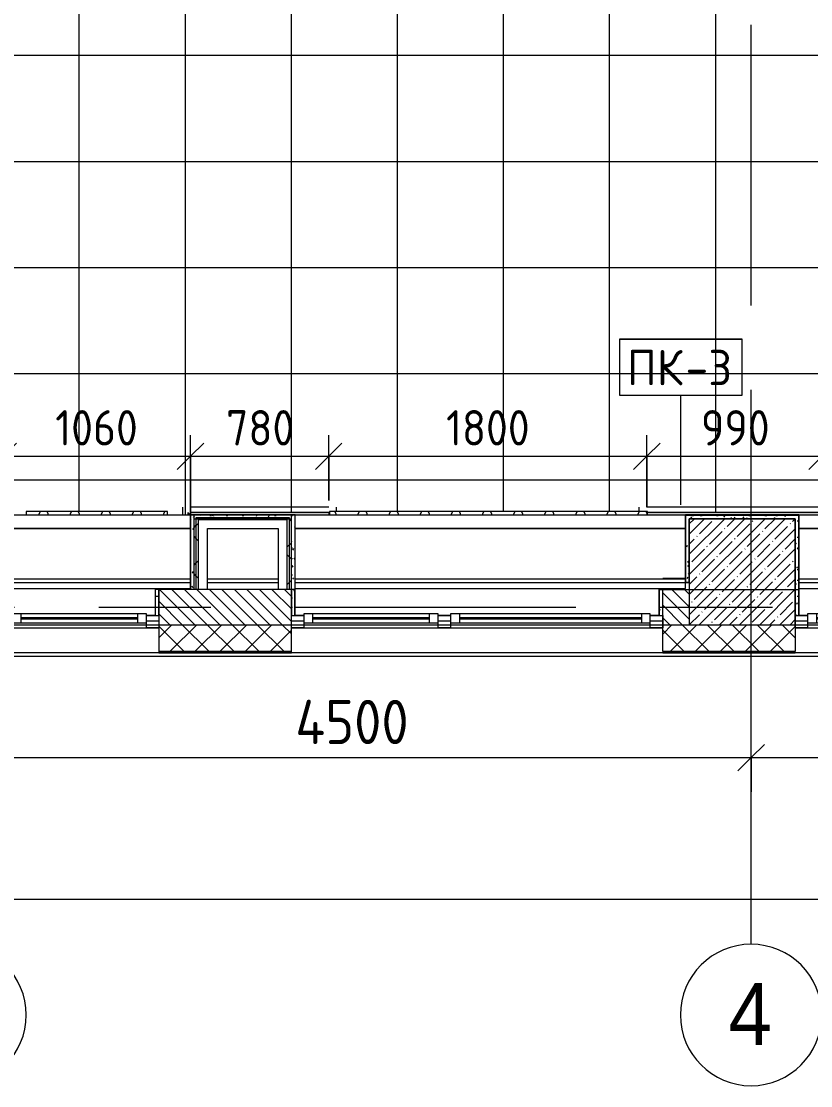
# Model space of a CAD drawing. Header units: millimetres. Extents: x -4005 to 195566, y -8553 to 29000.
# Drawn here: x 8382 to 12847, y -2706 to 3313 of the extents above; entities that cross this region are included whole.
import ezdxf

# ---------------------------------------------------------------- set-up
doc = ezdxf.new("R2010")
doc.units = ezdxf.units.MM
doc.linetypes.add('Осевая', pattern=[3175, 635, -476.25, 1587.5, -476.25])
for name, color, linetype, lineweight in [('A-ANNO-DIMS', 7, 'Continuous', 9), ('A-ANNO-DIMS-100', 7, 'Continuous', 9), ('A-FLOR-PATT', 7, 'Continuous', 9), ('A-GENM', 7, 'Continuous', 9), ('A-GENM-IDEN', 7, 'Continuous', 9), ('A-GLAZ', 7, 'Continuous', 9), ('A-GLAZ-1', 7, 'Continuous', 13), ('A-WALL', 7, 'Continuous', 9), ('I-WALL', 7, 'Continuous', 9), ('S-COLS', 7, 'Continuous', 9), ('Знаки', 7, 'Continuous', 9), ('Оси', 7, 'Continuous', 9), ('Оси-1', 7, 'Continuous', 20), ('Оси-2', 7, 'Осевая', 9)]:
    doc.layers.add(name, color=color, linetype=linetype, lineweight=lineweight)
for name, color, linetype, lineweight, true_color in [('A-FLOR-1', 7, 'Continuous', 9, 0x787878), ('A-GENM-1', 7, 'Continuous', 9, 0xff8040), ('A-GENM-2', 7, 'Continuous', 9, 0x004000), ('A-WALL-1', 9, 'Continuous', 9, 0x808080), ('A-WALL-FNSH-1', 9, 'Continuous', 9, 0x808080), ('I-WALL-2', 9, 'Continuous', 9, 0x808080), ('S-COLS-1', 9, 'Continuous', 9, 0x808080)]:
    doc.layers.add(name, color=color, linetype=linetype, lineweight=lineweight, true_color=true_color)
doc.styles.add('Arial', font='arial.ttf', dxfattribs={"width": 0.9, "height": 350})
doc.styles.add('GOST Common_1', font='GOST_Common.ttf', dxfattribs={"height": 200})
doc.styles.add('ISOCPEUR', font='isocpeur.ttf', dxfattribs={"width": 0.9, "height": 250})
doc.styles.add('ISOCPEUR_1', font='isocpeur.ttf', dxfattribs={"width": 0.9, "height": 200})
doc.dimstyles.new('ISO-2_0_0_9К_Средний_округл2', dxfattribs={"dimscale": 304.8, "dimtxt": 199.196235, "dimasz": 0.492126, "dimexe": 0.393701, "dimexo": 0, "dimgap": 0, "dimtad": 1, "dimdec": 0, "dimrnd": 10, "dimzin": 0, "dimdsep": 46, "dimtxsty": 'ISOCPEUR_1', "dimblk1": 'OBLIQUE', "dimblk2": 'OBLIQUE', "dimsah": 1, "dimcen": 0.09, "dimdle": 0.393701, "dimazin": 0, "dimtfac": 1, "dimtdec": 4, "dimtix": 1, "dimtmove": 0, "dimatfit": 3, "dimfxl": 1, "dimtvp": 1, "dimtolj": 1, "dimtzin": 0, "dimarcsym": 2})
doc.dimstyles.new('ISO-2_5_0_9К_БОЛЬШОЙ', dxfattribs={"dimscale": 304.8, "dimtxt": 248.995294, "dimasz": 0.492126, "dimexe": 0.393701, "dimexo": 0.984252, "dimgap": 0, "dimtad": 1, "dimdec": 0, "dimrnd": 10, "dimzin": 0, "dimdsep": 46, "dimtxsty": 'ISOCPEUR', "dimblk1": 'OBLIQUE', "dimblk2": 'OBLIQUE', "dimsah": 1, "dimcen": 0.09, "dimdle": 0.393701, "dimazin": 0, "dimtfac": 1, "dimtdec": 4, "dimtix": 1, "dimtmove": 0, "dimatfit": 3, "dimfxl": 1, "dimtvp": 1, "dimtolj": 1, "dimtzin": 0, "dimarcsym": 2})
pattern_1 = [(0, (0, 0), (121.92, 30.48), [10.058, -81.382, 10.058, -81.382, -487.68]), (0, (0, 0), (121.92, 30.48), [-182.88, 10.058, -172.822, 10.058, -81.382, -213.36]), (0, (0, 0), (121.92, 30.48), [-457.2, 10.058, -50.902, 10.058, -142.342]), (120, (45.72, 15.24), (-87.356454, 90.34582), [10.058, -81.382, 10.058, -81.382, -487.68]), (120, (45.72, 15.24), (-87.356454, 90.34582), [-182.88, 10.058, -172.822, 10.058, -81.382, -213.36]), (120, (45.72, 15.24), (-87.356454, 90.34582), [-457.2, 10.058, -50.902, 10.058, -142.342]), (240, (60.96, 76.2), (-34.563546, -120.82582), [10.058, -81.382, 10.058, -81.382, -487.68]), (240, (60.96, 76.2), (-34.563546, -120.82582), [-182.88, 10.058, -172.822, 10.058, -81.382, -213.36]), (240, (60.96, 76.2), (-34.563546, -120.82582), [-457.2, 10.058, -50.902, 10.058, -142.342])]
pattern_2 = [(45, (0, 0), (-106.066, 106.066), []), (135, (0, 0), (-106.066, -106.066), [])]

# ---------------------------------------------------------------- blocks, each defined once
blk = doc.blocks.new('120_Окно_СКБ_1Ст - 120_Окно_СКБ_1Ст 900х2500_h_-22445987-План отделки полов с раскладкой материалов 1 этажа в осях 1-12')
at = {"layer": 'A-GLAZ'}
for p, q in [((450, -57), (-450, -57)), ((-330, -107), (330, -107)), ((330, -117), (-330, -117)), ((-430, -127), (-380, -127)), ((380, -127), (430, -127))]:
    blk.add_line(p, q, dxfattribs=at)
at = {"layer": 'A-GLAZ-1'}
for p, q in [((-450, -127), (-450, -57)), ((-450, -57), (-380, -57)), ((-380, -57), (-380, -127)), ((380, -127), (380, -57)), ((380, -57), (450, -57)), ((450, -57), (450, -127)), ((380, -87), (-380, -87)), ((-380, -87), (-380, -137)), ((-330, -137), (-330, -87)), ((330, -137), (330, -87)), ((380, -137), (380, -87)), ((-380, -127), (-450, -127)), ((-380, -137), (380, -137)), ((450, -127), (380, -127))]:
    blk.add_line(p, q, dxfattribs=at)
blk = doc.blocks.new('120_Окно_СКБ_2Ст - 120_Окно_СКБ_2Ст 2100х2500 _мал створка справа_-22445857-План отделки полов с раскладкой материалов 1 этажа в осях 1-12')
at = {"layer": 'A-GLAZ'}
for p, q in [((1050, -57), (-1050, -57)), ((-930, -107), (100, -107)), ((100, -117), (-930, -117)), ((270, -107), (930, -107)), ((930, -117), (270, -117)), ((-1030, -127), (-980, -127)), ((150, -127), (220, -127)), ((980, -127), (1030, -127))]:
    blk.add_line(p, q, dxfattribs=at)
at = {"layer": 'A-GLAZ-1'}
for p, q in [((-1050, -127), (-1050, -57)), ((-1050, -57), (-980, -57)), ((-980, -57), (-980, -127)), ((150, -127), (150, -57)), ((150, -57), (220, -57)), ((220, -57), (220, -127)), ((980, -127), (980, -57)), ((980, -57), (1050, -57)), ((1050, -57), (1050, -127)), ((150, -87), (-980, -87)), ((-980, -87), (-980, -137)), ((-930, -137), (-930, -87)), ((100, -137), (100, -87)), ((150, -137), (150, -87)), ((980, -87), (220, -87)), ((220, -87), (220, -137)), ((270, -137), (270, -87)), ((930, -137), (930, -87)), ((980, -137), (980, -87)), ((-980, -127), (-1050, -127)), ((-980, -137), (150, -137)), ((220, -127), (150, -127)), ((220, -137), (980, -137)), ((1050, -127), (980, -127))]:
    blk.add_line(p, q, dxfattribs=at)
blk = doc.blocks.new('120_Окно_СКБ_2Ст - 120_Окно_СКБ_2Ст 2100х2500 _мал створка справа_-V9-План отделки полов с раскладкой материалов 1 этажа в осях 1-12')
at = {"layer": 'A-GLAZ'}
for p, q in [((1050, -57), (-1050, -57)), ((-930, -107), (100, -107)), ((100, -117), (-930, -117)), ((270, -107), (930, -107)), ((930, -117), (270, -117)), ((-1030, -127), (-980, -127)), ((150, -127), (220, -127)), ((980, -127), (1030, -127))]:
    blk.add_line(p, q, dxfattribs=at)
at = {"layer": 'A-GLAZ-1'}
for p, q in [((-1050, -127), (-1050, -57)), ((-1050, -57), (-980, -57)), ((-980, -57), (-980, -127)), ((150, -127), (150, -57)), ((150, -57), (220, -57)), ((220, -57), (220, -127)), ((980, -127), (980, -57)), ((980, -57), (1050, -57)), ((1050, -57), (1050, -127)), ((150, -87), (-980, -87)), ((-980, -87), (-980, -137)), ((-930, -137), (-930, -87)), ((100, -137), (100, -87)), ((150, -137), (150, -87)), ((980, -87), (220, -87)), ((220, -87), (220, -137)), ((270, -137), (270, -87)), ((930, -137), (930, -87)), ((980, -137), (980, -87)), ((-980, -127), (-1050, -127)), ((-980, -137), (150, -137)), ((220, -127), (150, -127)), ((220, -137), (980, -137)), ((1050, -127), (980, -127))]:
    blk.add_line(p, q, dxfattribs=at)
blk = doc.blocks.new('Плинтус - Плинтус керамогранит бежевый-32866314-План отделки полов с раскладкой материалов 1 этажа в осях 1-12')
at = {"layer": 'A-GENM-1'}
blk.add_hatch(color=256, dxfattribs=at).paths.add_polyline_path([(752.4, 0), (0, 0), (0, -15), (987.4, -15), (987.4, 0), (772.4, 0)])
for p, q in [((0, -15), (0, 0)), ((0, -15), (987.4, -15)), ((0, -45), (992.4, -45))]:
    blk.add_line(p, q, dxfattribs=at)
blk = doc.blocks.new('Плинтус - Плинтус темный _ст_школа_-32862067-План отделки полов с раскладкой материалов 1 этажа в осях 1-12')
at = {"layer": 'A-GENM-2'}
blk.add_line((-45, -45), (-20, -45), dxfattribs=at)
blk = doc.blocks.new('Плинтус - Плинтус 3-V88-План отделки полов с раскладкой материалов 1 этажа в осях 1-12')
at = {"layer": 'A-GENM'}
blk.add_hatch(color=256, dxfattribs=at).paths.add_polyline_path([(0, -15), (0, 0), (-15, -15), (-0.6, -15)])
for p, q in [((-45, -45), (0, -45)), ((0, 0), (-15, -15)), ((-15, -15), (0, -15))]:
    blk.add_line(p, q, dxfattribs=at)
blk = doc.blocks.new('Плинтус - Плинтус 3-30721007-План отделки полов с раскладкой материалов 1 этажа в осях 1-12')
at = {"layer": 'A-GENM'}
blk.add_hatch(color=256, dxfattribs=at).paths.add_polyline_path([(74, -4), (78, -4), (74, 0)])
for p, q in [((78, -4), (74, 0)), ((94, -45), (119, -45))]:
    blk.add_line(p, q, dxfattribs=at)
blk = doc.blocks.new('Съемный металлический экран с перфорацией - E2-31419932-План отделки полов с раскладкой материалов 1 этажа в осях 1-12')
at = {"layer": 'Знаки'}
h = blk.add_hatch(dxfattribs=at)
h.set_pattern_fill('FP_132', color=256, style=0, pattern_type=2)
h.set_pattern_definition([(0, (-8391.15, -520), (0, 50.8), [13.612, -74.376]), (60, (-8365.75, -513.194), (-43.9941, 25.4), [13.612, -74.376]), (120, (-8358.943, -487.794), (-43.9941, -25.4), [13.612, -74.376]), (30, (-8377.54, -520), (9e-05, 101.59984), [13.612, -87.988]), (30, (-8402.94, -476.01), (9e-05, 101.59984), [13.612, -87.988]), (150, (-8391.15, -520), (-87.9881, -50.79984), [13.612, -87.988]), (150, (-8365.75, -476.01), (-87.9881, -50.79984), [13.612, -87.988]), (90, (-8358.94, -501.41), (-87.988, 50.8), [13.612, -87.988]), (90, (-8409.74, -501.41), (-87.988, 50.8), [13.612, -87.988])])
h.paths.add_polyline_path([(0, 0), (800, 0), (800, 20), (0, 20)])
for p, q in [((800, 20), (0, 20)), ((0, 20), (0, 0)), ((800, 0), (800, 20))]:
    blk.add_line(p, q, dxfattribs=at)
blk = doc.blocks.new('Съемный металлический экран с перфорацией - E1-V92-План отделки полов с раскладкой материалов 1 этажа в осях 1-12')
at = {"layer": 'Знаки'}
h = blk.add_hatch(dxfattribs=at)
h.set_pattern_fill('FP_133', color=256, style=0, pattern_type=2)
h.set_pattern_definition([(0, (-10106.406, -520), (0, 50.8), [13.612, -74.376]), (60, (-10081.006, -513.194), (-43.9941, 25.4), [13.612, -74.376]), (120, (-10074.2, -487.794), (-43.9941, -25.4), [13.612, -74.376]), (30, (-10092.79, -520), (9e-05, 101.59984), [13.612, -87.988]), (30, (-10118.19, -476.01), (9e-05, 101.59984), [13.612, -87.988]), (150, (-10106.41, -520), (-87.9881, -50.79984), [13.612, -87.988]), (150, (-10081.01, -476.01), (-87.9881, -50.79984), [13.612, -87.988]), (90, (-10074.2, -501.41), (-87.988, 50.8), [13.612, -87.988]), (90, (-10125, -501.41), (-87.988, 50.8), [13.612, -87.988])])
h.paths.add_polyline_path([(0, 0), (1800, 0), (1800, 20), (0, 20)])
for p, q in [((1800, 20), (0, 20)), ((0, 20), (0, 0)), ((1800, 0), (1800, 20))]:
    blk.add_line(p, q, dxfattribs=at)
blk = doc.blocks.new('Плинтус - Плинтус керамогранит бежевый-32866316-План отделки полов с раскладкой материалов 1 этажа в осях 1-12')
at = {"layer": 'A-GENM-1'}
blk.add_hatch(color=256, dxfattribs=at).paths.add_polyline_path([(211, 0), (0, 0), (0, -15), (782.3, -15), (781.3, 0), (223.5, 0)])
for p, q in [((0, -15), (0, 0)), ((0, -15), (782.3, -15)), ((0, -45), (782.3, -45)), ((782.3, 0), (782.3, -15))]:
    blk.add_line(p, q, dxfattribs=at)
blk = doc.blocks.new('Зашивка приборов отопления18 - Зашивка приборов отопления-33281779-План отделки полов с раскладкой материалов 1 этажа в осях 1-12')
at = {"layer": 'A-WALL'}
for p, q in [((12140, 520), (9931, 520)), ((12140, 445), (9930, 445)), ((9930, 445), (12140, 445)), ((12140, 105), (12140, 140.6)), ((9930, 105), (12140, 105))]:
    blk.add_line(p, q, dxfattribs=at)
blk = doc.blocks.new('Зашивка приборов отопления16 - Зашивка приборов отопления-33282046-План отделки полов с раскладкой материалов 1 этажа в осях 1-12')
at = {"layer": 'A-WALL'}
for p, q in [((10970, 520), (9910, 520)), ((10970, 445), (9910, 445)), ((9910, 445), (10970, 445)), ((9910, 150), (9910, 105)), ((9910, 105), (10970.2, 105))]:
    blk.add_line(p, q, dxfattribs=at)
blk = doc.blocks.new('Зашивка приборов отопления19 - Зашивка приборов отопления-33282289-План отделки полов с раскладкой материалов 1 этажа в осях 1-12')
at = {"layer": 'A-WALL'}
for p, q in [((12120, 520), (10060, 520)), ((10060, 445), (12120, 445)), ((12120, 445), (10060.9, 445)), ((10060.9, 445), (10060.9, 105)), ((10060.9, 105), (12120, 105))]:
    blk.add_line(p, q, dxfattribs=at)
blk = doc.blocks.new('Ось сетки - D8-29747960-План отделки полов с раскладкой материалов 1 этажа в осях 1-12')
at = {"layer": 'Оси-1'}
for start, end in [(360, 180), (180, 360)]:
    blk.add_arc((0, 0), 4, start, end, dxfattribs=at)
blk = doc.blocks.new('DIMBLOCK3-План отделки полов с раскладкой материалов 1 этажа в осях 1-12')
at = {"layer": 'A-ANNO-DIMS-100'}
for p, q in [((8010, -1045.1), (8010, -731.2)), ((12510, -1045.1), (12510, -731.2)), ((8010, -851.2), (12510, -851.2)), ((8010, -851.2), (8010, -1045.1)), ((12510, -851.2), (12510, -1045.1))]:
    blk.add_line(p, q, dxfattribs=at)
at = {"layer": 'A-ANNO-DIMS-100', "lineweight": 20}
for p, q in [((8010, -851.2), (8085, -776.2)), ((12510, -851.2), (12585, -776.2)), ((8010, -851.2), (7935, -926.2)), ((12510, -851.2), (12435, -926.2))]:
    blk.add_line(p, q, dxfattribs=at)
at = {"layer": 'A-ANNO-DIMS-100', "color": 0, "insert": (9932, -524.5), "char_height": 250, "width": 787.208, "attachment_point": 1, "line_spacing_factor": 1.149209, "style": 'ISOCPEUR'}
blk.add_mtext('4500', dxfattribs=at)
blk = doc.blocks.new('_Oblique')
at = {"color": 0, "linetype": 'ByBlock', "lineweight": -2}
blk.add_line((-0.5, -0.5), (0.5, 0.5), dxfattribs=at)
blk = doc.blocks.new('DIMBLOCK4-План отделки полов с раскладкой материалов 1 этажа в осях 1-12')
at = {"layer": 'A-ANNO-DIMS-100'}
for p, q in [((12510, -1045.1), (12510, -731.2)), ((14010, -1045.1), (14010, -731.2)), ((12510, -851.2), (14010, -851.2)), ((12510, -851.2), (12510, -1045.1)), ((14010, -851.2), (14010, -1045.1))]:
    blk.add_line(p, q, dxfattribs=at)
at = {"layer": 'A-ANNO-DIMS-100', "lineweight": 20}
for p, q in [((12510, -851.2), (12585, -776.2)), ((14010, -851.2), (14085, -776.2)), ((12510, -851.2), (12435, -926.2)), ((14010, -851.2), (13935, -926.2))]:
    blk.add_line(p, q, dxfattribs=at)
at = {"layer": 'A-ANNO-DIMS-100', "color": 0, "insert": (12965.5, -524.5), "char_height": 250, "width": 706.764, "attachment_point": 1, "line_spacing_factor": 1.149209, "style": 'ISOCPEUR'}
blk.add_mtext('1500', dxfattribs=at)
blk = doc.blocks.new('DIMBLOCK26-План отделки полов с раскладкой материалов 1 этажа в осях 1-12')
at = {"layer": 'A-ANNO-DIMS-100'}
for p, q in [((110, -1845.1), (110, -1531.2)), ((38310, -1845.1), (38310, -1531.2)), ((-10, -1651.2), (38430, -1651.2)), ((110, -1651.2), (110, -1845.1)), ((38310, -1651.2), (38310, -1845.1))]:
    blk.add_line(p, q, dxfattribs=at)
at = {"layer": 'A-ANNO-DIMS-100', "lineweight": 20}
for p, q in [((110, -1651.2), (185, -1576.2)), ((38310, -1651.2), (38385, -1576.2)), ((110, -1651.2), (35, -1726.2)), ((38310, -1651.2), (38235, -1726.2))]:
    blk.add_line(p, q, dxfattribs=at)
at = {"layer": 'A-ANNO-DIMS-100', "color": 0, "insert": (18815, -1324.5), "char_height": 250, "width": 948.097, "attachment_point": 1, "line_spacing_factor": 1.149209, "style": 'ISOCPEUR'}
blk.add_mtext('38200', dxfattribs=at)
blk = doc.blocks.new('Mark Reiling - Mark Reiling-26174330-План отделки полов с раскладкой материалов 1 этажа в осях 1-12')
at = {"layer": 'A-GENM-IDEN'}
for p, q in [((-3.47, 1.49), (-3.47, -1.663)), ((-3.47, 1.49), (3.47, 1.49)), ((3.47, 1.49), (-3.47, 1.49)), ((-3.47, 1.49), (-3.47, -1.663)), ((3.47, -1.663), (3.47, 1.49)), ((3.47, -1.663), (3.47, 1.49)), ((-3.47, -1.663), (3.47, -1.663)), ((-3.47, -1.663), (3.47, -1.663))]:
    blk.add_line(p, q, dxfattribs=at)
blk = doc.blocks.new('DIMBLOCK48-План отделки полов с раскладкой материалов 1 этажа в осях 1-12')
at = {"layer": 'A-ANNO-DIMS-100'}
for p, q in [((12912.4, 445), (12912.4, 972.6)), ((14715.8, 616.3), (14715.8, 972.6)), ((12792.4, 852.6), (14715.8, 852.6)), ((12912.4, 852.6), (12912.4, 445)), ((14715.8, 852.6), (14715.8, 616.3))]:
    blk.add_line(p, q, dxfattribs=at)
at = {"layer": 'A-ANNO-DIMS-100', "lineweight": 20}
for p, q in [((12912.4, 852.6), (12987.4, 927.6)), ((14715.8, 852.6), (14790.8, 927.6)), ((12912.4, 852.6), (12837.4, 777.6)), ((14715.8, 852.6), (14640.8, 777.6))]:
    blk.add_line(p, q, dxfattribs=at)
at = {"layer": 'A-ANNO-DIMS-100', "color": 0, "insert": (13578.5, 1113.9), "char_height": 200, "width": 565.411, "attachment_point": 1, "line_spacing_factor": 1.149209, "style": 'ISOCPEUR_1'}
blk.add_mtext('1800', dxfattribs=at)
blk = doc.blocks.new('DIMBLOCK53-План отделки полов с раскладкой материалов 1 этажа в осях 1-12')
at = {"layer": 'A-ANNO-DIMS-100'}
for p, q in [((8279.7, 520), (8279.7, 972.6)), ((9339.7, 520), (9339.7, 972.6)), ((8279.7, 852.6), (9339.7, 852.6)), ((8279.7, 852.6), (8279.7, 520)), ((9339.7, 852.6), (9339.7, 520))]:
    blk.add_line(p, q, dxfattribs=at)
at = {"layer": 'A-ANNO-DIMS-100', "lineweight": 20}
for p, q in [((8279.7, 852.6), (8354.7, 927.6)), ((9339.7, 852.6), (9414.7, 927.6)), ((8279.7, 852.6), (8204.7, 777.6)), ((9339.7, 852.6), (9264.7, 777.6))]:
    blk.add_line(p, q, dxfattribs=at)
at = {"layer": 'A-ANNO-DIMS-100', "color": 0, "insert": (8574.2, 1113.9), "char_height": 200, "width": 565.411, "attachment_point": 1, "line_spacing_factor": 1.149209, "style": 'ISOCPEUR_1'}
blk.add_mtext('1060', dxfattribs=at)
blk = doc.blocks.new('DIMBLOCK54-План отделки полов с раскладкой материалов 1 этажа в осях 1-12')
at = {"layer": 'A-ANNO-DIMS-100'}
for p, q in [((9339.7, 520), (9339.7, 972.6)), ((10121, 602), (10121, 972.6)), ((9339.7, 852.6), (10121, 852.6)), ((9339.7, 852.6), (9339.7, 520)), ((10121, 852.6), (10121, 602))]:
    blk.add_line(p, q, dxfattribs=at)
at = {"layer": 'A-ANNO-DIMS-100', "lineweight": 20}
for p, q in [((9339.7, 852.6), (9414.7, 927.6)), ((10121, 852.6), (10196, 927.6)), ((9339.7, 852.6), (9264.7, 777.6)), ((10121, 852.6), (10046, 777.6))]:
    blk.add_line(p, q, dxfattribs=at)
at = {"layer": 'A-ANNO-DIMS-100', "color": 0, "insert": (9540.8, 1113.9), "char_height": 200, "width": 455.087, "attachment_point": 1, "line_spacing_factor": 1.149209, "style": 'ISOCPEUR_1'}
blk.add_mtext('780', dxfattribs=at)
blk = doc.blocks.new('DIMBLOCK55-План отделки полов с раскладкой материалов 1 этажа в осях 1-12')
at = {"layer": 'A-ANNO-DIMS-100'}
for p, q in [((10121, 602), (10121, 972.6)), ((11920, 565), (11920, 972.6)), ((10121, 852.6), (11920, 852.6)), ((10121, 852.6), (10121, 602)), ((11920, 852.6), (11920, 565))]:
    blk.add_line(p, q, dxfattribs=at)
at = {"layer": 'A-ANNO-DIMS-100', "lineweight": 20}
for p, q in [((10121, 852.6), (10196, 927.6)), ((11920, 852.6), (11995, 927.6)), ((10121, 852.6), (10046, 777.6)), ((11920, 852.6), (11845, 777.6))]:
    blk.add_line(p, q, dxfattribs=at)
at = {"layer": 'A-ANNO-DIMS-100', "color": 0, "insert": (10784.9, 1113.9), "char_height": 200, "width": 565.411, "attachment_point": 1, "line_spacing_factor": 1.149209, "style": 'ISOCPEUR_1'}
blk.add_mtext('1800', dxfattribs=at)
blk = doc.blocks.new('DIMBLOCK56-План отделки полов с раскладкой материалов 1 этажа в осях 1-12')
at = {"layer": 'A-ANNO-DIMS-100'}
for p, q in [((11920, 565), (11920, 972.6)), ((12912.4, 808.5), (12912.4, 972.6)), ((11920, 852.6), (13032.4, 852.6)), ((11920, 852.6), (11920, 565)), ((12912.4, 852.6), (12912.4, 808.5))]:
    blk.add_line(p, q, dxfattribs=at)
at = {"layer": 'A-ANNO-DIMS-100', "lineweight": 20}
for p, q in [((11920, 852.6), (11995, 927.6)), ((12912.4, 852.6), (12987.4, 927.6)), ((11920, 852.6), (11845, 777.6)), ((12912.4, 852.6), (12837.4, 777.6))]:
    blk.add_line(p, q, dxfattribs=at)
at = {"layer": 'A-ANNO-DIMS-100', "color": 0, "insert": (12226.6, 1113.9), "char_height": 200, "width": 455.087, "attachment_point": 1, "line_spacing_factor": 1.149209, "style": 'ISOCPEUR_1'}
blk.add_mtext('990', dxfattribs=at)

msp = doc.modelspace()

# ---------------------------------------------------------------- hatches: boundary and pattern name
at = {"layer": 'A-FLOR-PATT'}
h = msp.add_hatch(dxfattribs=at)
h.set_pattern_fill('FP_115', color=256, style=0, pattern_type=2)
h.set_pattern_definition([(180, (6909.74, 3720), (7e-14, -600), []), (270, (6909.74, 3720), (600, 4e-14), [])])
h.paths.add_polyline_path([(15535, 140), (15535, 160.3), (14935, 160.3), (14935, 140), (15528, 140)])
h.paths.add_polyline_path([(9772.3, 140), (9835, 140), (9835, 159.9), (9434.7, 159.9), (9434.7, 140)])
h.paths.add_polyline_path([(16510, 520), (17426.8, 520), (17435, 528.2), (17435, 540), (19235, 540), (19235, 535), (20475, 535), (20475, 4355), (14310, 4355), (14310, 4370), (14295, 4370), (14295, 7693), (14310, 7693), (14310, 7700), (14265, 7700), (14265, 7693), (14215, 7693), (14215, 7843), (14225, 7843), (14225, 7863), (14175, 7863), (14175, 7903), (14225, 7903), (14225, 7900), (14310, 7900), (14310, 7920), (13957.1, 7920), (13956.8, 7917.8), (13785, 7917.8), (13784.8, 7920), (12780, 7920), (12780, 7900), (12865, 7900), (12865, 7903), (12915, 7903), (12915, 7863), (12865, 7863), (12865, 7843), (12875, 7843), (12875, 7693), (12825, 7693), (12825, 7700), (12780, 7700), (12780, 7693), (12795, 7693), (12795, 7050), (12780, 7050), (12780, 7035), (11460, 7035), (11460, 7050), (11445, 7050.4), (11445, 7665), (8775, 7665), (8775, 7120), (8760, 7120), (8758.9, 7105), (7640, 7105), (7640, 7120), (7625, 7120), (7625, 7693), (6005, 7693), (6005, 7920), (5488.2, 7920), (5487.5, 7910.8), (5422.5, 7910.8), (5421.8, 7920), (4610.2, 7920), (4610.2, 7913), (4520, 7913), (4520, 7920), (4505, 7920), (4505, 7900), (4555, 7900), (4555, 7883), (4545, 7883), (4545, 7843), (4555, 7843), (4555, 7693), (3765, 7693), (3765, 535), (4231, 535), (4231, 520), (4234, 523), (4234, 540), (6034, 540), (6034, 535), (8280.2, 535), (8280.2, 520), (8295.2, 535), (8295.2, 520), (8409.7, 520), (8409.7, 540), (9209.7, 540), (9209.7, 520), (9323.7, 520.6), (9323.7, 535), (9338.7, 520), (9339.7, 535), (10121, 535), (10121, 520), (10125, 524), (10125, 540), (11925, 540), (11925, 535), (12912.4, 535), (12912.4, 520), (12927.4, 535), (12927.4, 540), (14715.8, 540), (14715.8, 586.3), (14730.8, 571.3), (14730.8, 520), (15631, 521), (15645, 535), (15645, 520), (15658.8, 520), (15658.8, 540), (16458.8, 540), (16458.8, 520), (16473.8, 520), (16473.8, 534.9), (16490, 520)])
h.paths.add_polyline_path([(17272.4, 521), (16488.7, 521.3), (16488.7, 536), (17426.8, 535), (17426.8, 521), (17279.1, 521)])
h.paths.add_polyline_path([(14935, 571), (14731, 571), (14731, 586), (15631, 586), (15630, 571), (15189.5, 571)])
h.paths.add_polyline_path([(14255, 7843), (14265, 7843), (14265, 7883), (14255, 7883)])
h.paths.add_polyline_path([(12825, 7843), (12835, 7843), (12834.7, 7883), (12825, 7883), (12825, 7878.8)])
at = {"layer": 'A-WALL'}
h = msp.add_hatch(dxfattribs=at)
h.set_pattern_fill('FP_33', color=256, style=0, pattern_type=2)
h.set_pattern_definition([(135, (0, 0), (-35.35534, -35.35534), [])])
h.paths.add_polyline_path([(19360, -100), (20710, -100), (20710, 100), (19360, 100), (19360, -80)])
h.paths.add_polyline_path([(6830, -100), (7660, -100), (7660, 100), (6830, 100), (6830, -80)])
h.paths.add_polyline_path([(9359.7, -100), (9910, -100), (9910, 100), (9159.7, 100), (9159.7, -100), (9339.7, -100)])
h.paths.add_polyline_path([(28309.7, -100), (28309.7, 100), (27310, 100), (27310, -100), (28055.3, -100)])
h.paths.add_polyline_path([(26410, -100), (26410, 100), (26160, 100), (26160, -100), (26362.4, -100)])
h.paths.add_polyline_path([(12160, -100), (12160, 100), (12010, 100), (12010, -100), (12140, -100)])
h.paths.add_polyline_path([(14860, -100), (15610, -100), (15610, 100), (14860, 100), (14860, -80)])
h.paths.add_polyline_path([(25435, -100), (25560, -100), (25560, 100), (25435, 100), (25435, -80)])
h.paths.add_polyline_path([(16510, -100), (16660, -100), (16660, 100), (16510, 100), (16510, -80)])
h.paths.add_polyline_path([(22635, -100), (22635, 100), (22510, 100), (22510, -100)])
h.paths.add_polyline_path([(21610, -100), (21910, -100), (21910, 100), (21610, 100), (21610, -80)])
h = msp.add_hatch(dxfattribs=at)
h.set_pattern_fill('FP_8', color=256, style=0, pattern_type=2)
h.set_pattern_definition([(45, (0, 0), (-70.71068, 70.71068), []), (135, (0, 0), (-70.71068, -70.71068), [])])
h.paths.add_polyline_path([(38212.5, -250), (38889.7, -250), (38889.7, -100), (37990, -100), (37990, -250)])
h.paths.add_polyline_path([(28309.7, -250), (28309.7, -100), (27310, -100), (27310, -250), (28055.3, -250)])
h.paths.add_polyline_path([(29209.7, -250), (30210, -250), (30210, -100), (29209.7, -100), (29209.7, -207.1)])
h.paths.add_polyline_path([(33010, -250), (33870, -250), (33870, -100), (33010, -100), (33010, -197.6)])
h.paths.add_polyline_path([(35970, -250), (37090, -250), (37090, -100), (35970, -100), (35970, -190.3)])
h.paths.add_polyline_path([(7660, -250), (8259.7, -250), (8259.7, -100), (6830, -100), (6830, -250)])
h.paths.add_polyline_path([(26023.8, -250), (26410, -250), (26410, -100), (25435, -100), (25435, -250)])
h.paths.add_polyline_path([(12010, -250), (12760, -250), (12760, -100), (12010, -100), (12010, -249.9)])
h.paths.add_polyline_path([(22635, -250), (22635, -100), (21610, -100), (21610, -250), (21961, -250)])
h.paths.add_polyline_path([(15610, -250), (15610, -100), (14860, -100), (14860, -250), (15189.5, -250)])
h.paths.add_polyline_path([(16510, -250), (17260, -250), (17260, -100), (16510, -100), (16510, -238.7)])
h.paths.add_polyline_path([(19360, -250), (20710, -250), (20710, -100), (19360, -100), (19360, -231.6)])
h.paths.add_polyline_path([(-260, -250), (3730, -250), (3730, -100), (-260, -100), (-260, -210)])
h.paths.add_polyline_path([(9910, -250), (9910, -100), (9159.7, -100), (9159.7, -250), (9772.3, -250)])
at = {"layer": 'I-WALL'}
h = msp.add_hatch(dxfattribs=at)
h.set_pattern_fill('FP_129', color=256, style=0, pattern_type=2)
h.set_pattern_definition(pattern_2)
h.paths.add_polyline_path([(9372.2, 100), (9372.2, 500), (9359.7, 500), (9359.7, 100)])
h = msp.add_hatch(dxfattribs=at)
h.set_pattern_fill('FP_129', color=256, style=0, pattern_type=2)
h.set_pattern_definition(pattern_2)
h.paths.add_polyline_path([(9372.2, 495), (9885, 495), (9885, 500), (9372.2, 500)])
h = msp.add_hatch(dxfattribs=at)
h.set_pattern_fill('FP_129', color=256, style=0, pattern_type=2)
h.set_pattern_definition(pattern_2)
h.paths.add_polyline_path([(9372.2, 100), (9384.7, 101), (9384.7, 495), (9372.2, 494.7), (9372.2, 101)])
h = msp.add_hatch(dxfattribs=at)
h.set_pattern_fill('FP_129', color=256, style=0, pattern_type=2)
h.set_pattern_definition(pattern_2)
h.paths.add_polyline_path([(9897.5, 100), (9897.5, 500), (9885, 500), (9885, 100)])
h = msp.add_hatch(dxfattribs=at)
h.set_pattern_fill('FP_129', color=256, style=0, pattern_type=2)
h.set_pattern_definition(pattern_2)
h.paths.add_polyline_path([(9910, 100), (9910, 500), (9897.5, 500), (9897.5, 100)])
at = {"layer": 'I-WALL-2'}
h = msp.add_hatch(dxfattribs=at)
h.set_pattern_fill('FP_116', color=256, style=0, pattern_type=2)
h.set_pattern_definition(pattern_1)
h.paths.add_polyline_path([(9384.7, 500), (9931, 500), (9930, 520), (9339.7, 520), (9339.7, 500), (9359.7, 500)])
h = msp.add_hatch(dxfattribs=at)
h.set_pattern_fill('FP_116', color=256, style=0, pattern_type=2)
h.set_pattern_definition(pattern_1)
h.paths.add_polyline_path([(9339.7, 100), (9359.7, 100), (9359.7, 500), (9339.7, 500), (9339.7, 101)])
h = msp.add_hatch(dxfattribs=at)
h.set_pattern_fill('FP_116', color=256, style=0, pattern_type=2)
h.set_pattern_definition(pattern_1)
h.paths.add_polyline_path([(9930, 100), (9930, 500), (9910, 500), (9910, 100)])
h = msp.add_hatch(dxfattribs=at)
h.set_pattern_fill('FP_116', color=256, style=0, pattern_type=2)
h.set_pattern_definition(pattern_1)
h.paths.add_polyline_path([(12140, 140.6), (12160, 140.6), (12160, 520), (12140, 520), (12140, 159.9)])
h = msp.add_hatch(dxfattribs=at)
h.set_pattern_fill('FP_116', color=256, style=0, pattern_type=2)
h.set_pattern_definition(pattern_1)
h.paths.add_polyline_path([(12760, 500), (12780, 500), (12780, 520), (12160, 520), (12160, 500)])
h = msp.add_hatch(dxfattribs=at)
h.set_pattern_fill('FP_116', color=256, style=0, pattern_type=2)
h.set_pattern_definition(pattern_1)
h.paths.add_polyline_path([(12760, 100), (12780, 100), (12780, 500), (12760, 500), (12760, 140)])
h = msp.add_hatch(dxfattribs=at)
h.set_pattern_fill('FP_116', color=256, style=0, pattern_type=2)
h.set_pattern_definition(pattern_1)
h.paths.add_polyline_path([(9159.7, -48), (9159.7, 100), (9139.7, 99.2), (9139.7, -48)])
h = msp.add_hatch(dxfattribs=at)
h.set_pattern_fill('FP_116', color=256, style=0, pattern_type=2)
h.set_pattern_definition(pattern_1)
h.paths.add_polyline_path([(9910, -48), (9930, -48), (9930, 100), (9910, 100)])
h = msp.add_hatch(dxfattribs=at)
h.set_pattern_fill('FP_116', color=256, style=0, pattern_type=2)
h.set_pattern_definition(pattern_1)
h.paths.add_polyline_path([(12010, -48), (12010, 100), (11990, 100), (11990, -48)])
h = msp.add_hatch(dxfattribs=at)
h.set_pattern_fill('FP_116', color=256, style=0, pattern_type=2)
h.set_pattern_definition(pattern_1)
h.paths.add_polyline_path([(12780, -48), (12780, 100), (12760, 100), (12760, -48), (12762.9, -48)])
at = {"layer": 'S-COLS'}
h = msp.add_hatch(dxfattribs=at)
h.set_pattern_fill('FP_1', color=256, style=0, pattern_type=2)
h.set_pattern_definition([(45, (0, 0), (-57.02463, 57.02463), []), (45, (57.025, 0), (-57.02463, 57.02463), [100.806, -20.161, 3.353, -16.808])])
h.paths.add_polyline_path([(12760, -100), (12760, 500), (12160, 500), (12160, -100), (12480.9, -100)])

# ---------------------------------------------------------------- linework, layer by layer
at = {"layer": 'A-FLOR-1'}
for p, q in [((9339.7, 445), (8279.7, 445)), ((12140, 445), (9930, 445)), ((14840, 445), (12780, 445)), ((8279.7, 159.9), (9339.7, 159.9)), ((9434.7, 159.9), (9835, 159.9)), ((9930, 159.9), (12010, 159.9)), ((12780, 160.3), (14840, 160.3))]:
    msp.add_line(p, q, dxfattribs=at)
at = {"layer": 'A-GENM-IDEN'}
msp.add_line((12111.9, 578.4), (12111.9, 1195.1), dxfattribs=at)
at = {"layer": 'A-WALL'}
for p, q in [((9339.7, 100), (9339.7, 500)), ((9372.2, 507.5), (9897.5, 507.5)), ((9372.2, 100), (9372.2, 507.5)), ((9384.7, 495), (9885, 495)), ((9384.7, 100), (9384.7, 495)), ((9885, 495), (9885, 100)), ((9897.5, 507.5), (9897.5, 100)), ((9931, 500), (9930, 500)), ((9930, 500), (9930, 100)), ((9339.7, 100), (9159.7, 100)), ((8260, -100), (15610, -100)), ((38889.7, -280), (-290, -280)), ((9159.7, -258), (8259.7, -258)), ((9159.7, -250), (9910, -250)), ((9159.7, -253), (9910, -253)), ((12010, -258), (9910, -258)), ((12010, -250), (12760, -250)), ((12010, -253), (12760, -253)), ((14860, -258), (12760, -258))]:
    msp.add_line(p, q, dxfattribs=at)
at = {"layer": 'A-WALL-1'}
for p, q in [((9930, 520), (9339.7, 520)), ((9359.7, 100), (9359.7, 520)), ((9359.7, 500), (9910, 500)), ((9910, -250), (9910, 520)), ((9931, 500), (9931, 520)), ((12780, 520), (12140, 520)), ((12160, 140.6), (12160, 500)), ((12160, 500), (12760, 500)), ((12760, 500), (12760, -250)), ((9434.7, 445), (9835, 445)), ((9434.7, 100), (9434.7, 445)), ((9835, 445), (9835, 100)), ((12140, 140.6), (12160, 140.6)), ((12780, 100), (12780, 141)), ((9139.7, 100), (9139.7, -48)), ((9159.7, 100), (9139.7, 100)), ((9159.7, 100), (9159.7, -250)), ((9159.7, -48), (9159.7, 100)), ((9930, 100), (9339.7, 100)), ((9910, 100), (9910, -48)), ((9930, -48), (9930, 100)), ((11990, 100), (12780, 100)), ((11990, 100), (11990, -48)), ((12010, -250), (12010, 100)), ((9139.7, -48), (9159.7, -48)), ((9910, -48), (9930, -48)), ((11990, -48), (12010, -48)), ((12760, -48), (12780, -48))]:
    msp.add_line(p, q, dxfattribs=at)
at = {"layer": 'A-WALL-FNSH-1'}
for p, q in [((9338.7, 521), (9338.7, 100)), ((9339.7, 500), (9339.7, 520)), ((9930.5, 521), (9340.2, 521)), ((9931, 520), (9931, 521)), ((9931, 140.6), (9931, 500)), ((12139, 521.5), (12139, 140.6)), ((12781, 521.5), (12139, 521.5)), ((12140, 140.6), (12140, 520.5)), ((12140, 520.5), (12780, 520.5)), ((12780, 520.5), (12780, 141)), ((12781, 141), (12781, 521.5)), ((9930, 140.6), (9931, 140.6)), ((12140, 160.9), (12010, 160.9)), ((12010, 160.9), (12010, 159.9)), ((12010, 159.9), (12140, 159.9)), ((12139, 140.6), (12140, 140.6)), ((12780, 141), (12781, 141)), ((9138.7, 100), (9138.7, -48)), ((9139.7, 100), (9138.7, 100)), ((9339.7, 101), (9159.7, 101)), ((9159.7, 101), (9159.7, 100)), ((9931, 100), (9930, 100)), ((9931, -48), (9931, 100)), ((11989, 100), (11989, -48)), ((11990, 100), (11989, 100)), ((12780, 100), (12780, -48)), ((12781, 100), (12780, 100)), ((12781, -48), (12781, 100)), ((9138.7, -48), (9139.7, -48)), ((9930, -48), (9931, -48)), ((11989, -48), (11990, -48)), ((12780, -48), (12781, -48)), ((9159.7, -250), (9159.7, -258)), ((9159.7, -258), (9910, -258)), ((9910, -258), (9910, -250)), ((12010, -250), (12010, -258)), ((12010, -258), (12760, -258)), ((12760, -258), (12760, -250))]:
    msp.add_line(p, q, dxfattribs=at)
at = {"layer": 'I-WALL'}
for p, q in [((8280.2, 521), (9340.2, 521)), ((9339.7, 520), (8280.2, 520)), ((9340.2, 521), (9340.2, 520)), ((9930.5, 521), (12139.5, 521)), ((9930.5, 521), (9930.5, 520)), ((12139.5, 520), (9931, 520)), ((12139.5, 521), (12139.5, 520)), ((12780.5, 521), (14839, 521)), ((12780.5, 520), (12780.5, 520.5)), ((14839, 520), (12781, 520)), ((8260, 140), (9338.7, 140)), ((9434.7, 140), (9835, 140)), ((9930, 140), (12160, 140)), ((12780, 140), (14840, 140)), ((9159.7, -80), (9089.7, -80)), ((9980, -80), (9910, -80)), ((10810, -80), (10740, -80)), ((12010, -80), (11940, -80)), ((12830, -80), (12760, -80))]:
    msp.add_line(p, q, dxfattribs=at)
at = {"layer": 'S-COLS-1'}
for p, q in [((12760, 500), (12160, 500)), ((12160, 500), (12160, -100)), ((12760, -100), (12760, 500)), ((12160, -100), (12760, -100))]:
    msp.add_line(p, q, dxfattribs=at)
at = {"layer": 'Оси'}
msp.add_line((12510, -1906.3), (12510, 593.7), dxfattribs=at)
at = {"layer": 'Оси-2'}
for p, q in [((12510, 593.7), (12510, 24898.1)), ((-704.7, 0), (35850, 0))]:
    msp.add_line(p, q, dxfattribs=at)

# ---------------------------------------------------------------- block references
at = {"layer": 'A-GENM'}
for name, p, rotation in [('Плинтус - Плинтус 3-V88-План отделки полов с раскладкой материалов 1 этажа в осях 1-12', (9338.7, 520), 270), ('Плинтус - Плинтус 3-30721007-План отделки полов с раскладкой материалов 1 этажа в осях 1-12', (10121, 446), 90)]:
    msp.add_blockref(name, p, dxfattribs=dict(at, rotation=rotation))
at = {"layer": 'A-GENM-1', "rotation": 180}
for name, p in [('Плинтус - Плинтус керамогранит бежевый-32866316-План отделки полов с раскладкой материалов 1 этажа в осях 1-12', (10121, 520)), ('Плинтус - Плинтус керамогранит бежевый-32866314-План отделки полов с раскладкой материалов 1 этажа в осях 1-12', (12912.4, 520))]:
    msp.add_blockref(name, p, dxfattribs=at)
at = {"layer": 'A-GENM-2', "rotation": 270}
msp.add_blockref('Плинтус - Плинтус темный _ст_школа_-32862067-План отделки полов с раскладкой материалов 1 этажа в осях 1-12', (11920, 520), dxfattribs=at)
at = {"layer": 'A-GENM-IDEN', "xscale": 99.99999999999993, "yscale": 99.99999999999993, "zscale": 99.99999999999993}
msp.add_blockref('Mark Reiling - Mark Reiling-26174330-План отделки полов с раскладкой материалов 1 этажа в осях 1-12', (12111.9, 1365.6), dxfattribs=at)
at = {"layer": 'A-GLAZ', "rotation": 180}
for name, p in [('120_Окно_СКБ_1Ст - 120_Окно_СКБ_1Ст 900х2500_h_-22445987-План отделки полов с раскладкой материалов 1 этажа в осях 1-12', (8709.7, -175)), ('120_Окно_СКБ_2Ст - 120_Окно_СКБ_2Ст 2100х2500 _мал створка справа_-22445857-План отделки полов с раскладкой материалов 1 этажа в осях 1-12', (10960, -175)), ('120_Окно_СКБ_2Ст - 120_Окно_СКБ_2Ст 2100х2500 _мал створка справа_-V9-План отделки полов с раскладкой материалов 1 этажа в осях 1-12', (13810, -175))]:
    msp.add_blockref(name, p, dxfattribs=at)
at = {"layer": 'A-WALL'}
for name, p in [('Зашивка приборов отопления16 - Зашивка приборов отопления-33282046-План отделки полов с раскладкой материалов 1 этажа в осях 1-12', (-1630.3, 0)), ('Зашивка приборов отопления18 - Зашивка приборов отопления-33281779-План отделки полов с раскладкой материалов 1 этажа в осях 1-12', (0, 0)), ('Зашивка приборов отопления19 - Зашивка приборов отопления-33282289-План отделки полов с раскладкой материалов 1 этажа в осях 1-12', (2720, 0))]:
    msp.add_blockref(name, p, dxfattribs=at)
at = {"layer": 'Знаки'}
for name, p in [('Съемный металлический экран с перфорацией - E2-31419932-План отделки полов с раскладкой материалов 1 этажа в осях 1-12', (8409.7, 520)), ('Съемный металлический экран с перфорацией - E1-V92-План отделки полов с раскладкой материалов 1 этажа в осях 1-12', (10125, 520))]:
    msp.add_blockref(name, p, dxfattribs=at)
at = {"layer": 'Оси-1', "xscale": 99.99999999999993, "yscale": 99.99999999999993, "zscale": 99.99999999999993}
for p in [(8010, -2306.3), (12510, -2306.3)]:
    msp.add_blockref('Ось сетки - D8-29747960-План отделки полов с раскладкой материалов 1 этажа в осях 1-12', p, dxfattribs=at)

# ---------------------------------------------------------------- texts
at = {"layer": 'A-GENM-IDEN', "char_height": 200, "attachment_point": 1, "style": 'GOST Common_1'}
for s, insert, width in [('ПК', (11807.8, 1454.6), 400.844), ('-3', (12138.5, 1454.6), 344.726)]:
    msp.add_mtext(s, dxfattribs=dict(at, insert=insert, width=width))
at = {"layer": 'Оси', "insert": (12382.5, -2125.6), "char_height": 350, "width": 303.038, "attachment_point": 1, "style": 'Arial'}
msp.add_mtext('\\fArial|b0|i0|c204|p34|;\\W.9;4', dxfattribs=at)

# ---------------------------------------------------------------- dimensions: what is measured, and where the dimension line sits
at = {"layer": 'A-ANNO-DIMS'}
for base, p1, p2, dimstyle, override, picture, middle in [((9339.7, 852.6), (8279.7, 520), (9339.7, 520), 'ISO-2_0_0_9К_Средний_округл2', {"dimpost": '<>', "dimfxl": 1060}, 'DIMBLOCK53-План отделки полов с раскладкой материалов 1 этажа в осях 1-12', (8809.7, 952.6)), ((10121, 852.6), (9339.7, 520), (10121, 602), 'ISO-2_0_0_9К_Средний_округл2', {"dimpost": '<>', "dimfxl": 785.548114}, 'DIMBLOCK54-План отделки полов с раскладкой материалов 1 этажа в осях 1-12', (9730.4, 952.6)), ((11920, 852.6), (10121, 602), (11920, 565), 'ISO-2_0_0_9К_Средний_округл2', {"dimpost": '<>', "dimfxl": 1799.380402}, 'DIMBLOCK55-План отделки полов с раскладкой материалов 1 этажа в осях 1-12', (11020.5, 952.6)), ((12912.4, 852.6), (11920, 565), (12912.4, 808.5), 'ISO-2_0_0_9К_Средний_округл2', {"dimpost": '<>', "dimfxl": 1021.876282}, 'DIMBLOCK56-План отделки полов с раскладкой материалов 1 этажа в осях 1-12', (12416.2, 952.6)), ((14715.8, 852.6), (12912.4, 445), (14715.8, 616.3), 'ISO-2_0_0_9К_Средний_округл2', {"dimpost": '<>', "dimfxl": 1811.494642}, 'DIMBLOCK48-План отделки полов с раскладкой материалов 1 этажа в осях 1-12', (13814.1, 952.6)), ((12510, -851.2), (8010, -745.1), (12510, -745.1), 'ISO-2_5_0_9К_БОЛЬШОЙ', {"dimpost": '<>', "dimfxl": 4500}, 'DIMBLOCK3-План отделки полов с раскладкой материалов 1 этажа в осях 1-12', (10260, -726.2)), ((14010, -851.2), (12510, -745.1), (14010, -745.1), 'ISO-2_5_0_9К_БОЛЬШОЙ', {"dimpost": '<>', "dimfxl": 1500}, 'DIMBLOCK4-План отделки полов с раскладкой материалов 1 этажа в осях 1-12', (13260, -726.2)), ((38310, -1651.2), (110, -1545.1), (38310, -1545.1), 'ISO-2_5_0_9К_БОЛЬШОЙ', {"dimpost": '<>', "dimfxl": 38199.999966}, 'DIMBLOCK26-План отделки полов с раскладкой материалов 1 этажа в осях 1-12', (19210, -1526.2))]:
    dim = msp.add_linear_dim(base=base, p1=p1, p2=p2, dimstyle=dimstyle, override=override, dxfattribs=at)
    dim.commit()
    dim.dimension.update_dxf_attribs({"geometry": picture, "text_midpoint": middle})

doc.saveas('drawing.dxf')
